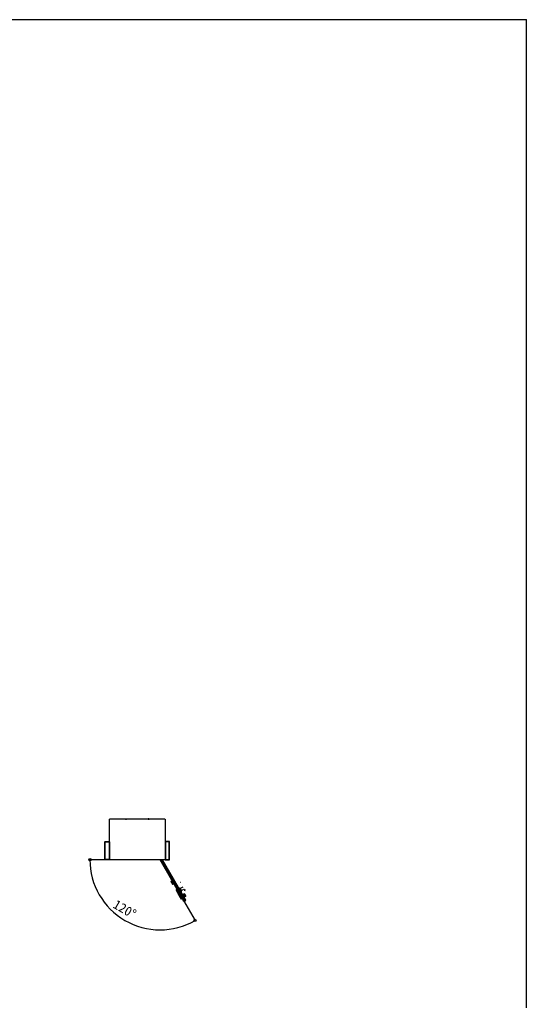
# Model space of a CAD drawing. Units: millimetres, scale not verified. Extents: x -4375 to 4375, y -6490 to 6464.
# Drawn here: x 999 to 4375, y -268 to 6260 of the extents above; entities that cross this region are included whole.
import ezdxf
from ezdxf.enums import TextEntityAlignment as Align

# ---------------------------------------------------------------- set-up
doc = ezdxf.new("R2010")
doc.units = ezdxf.units.MM
doc.header["$LTSCALE"] = 30
for name, color, linetype in [('0-2_YKK_13', 4, 'Continuous'), ('0-3_YKK_A1', 4, 'Continuous'), ('0-4_YKK_D', 6, 'Continuous'), ('0-5_YKK_ZWAK', 7, 'Continuous')]:
    doc.layers.add(name, color=color, linetype=linetype)
doc.styles.add('ＭＳ ゴシック', font='')
doc.styles.get('ＭＳ ゴシック').set_extended_font_data('MS Gothic')

msp = doc.modelspace()

# ---------------------------------------------------------------- linework, layer by layer
at = {"layer": '0-2_YKK_13'}
for p, q in [((1597.78, 936.98), (1598.58, 936.98)), ((1598.93, 937.33), (1598.93, 938.13)), ((1966.63, 938.13), (1598.93, 938.13)), ((1704.53, 938.63), (1704.53, 938.13)), ((1707.06, 939.63), (1708.5, 939.63)), ((1711.03, 938.13), (1711.03, 938.63)), ((1854.53, 938.63), (1854.53, 938.13)), ((1857.06, 939.63), (1858.5, 939.63)), ((1861.03, 938.13), (1861.03, 938.63)), ((1966.63, 938.13), (1966.63, 937.33)), ((1966.98, 936.98), (1967.78, 936.98)), ((1599.11, 669.53), (1599.18, 669.48)), ((1934.34, 668.13), (1934.53, 667.81)), ((2106.4, 399.6), (1951.65, 668.13)), ((1966.38, 669.48), (1966.45, 669.53)), ((2018.12, 505.53), (2007.83, 523.37)), ((2008.38, 525.42), (2014.54, 528.97)), ((2018.81, 505.93), (2008.53, 523.77)), ((2008.78, 524.73), (2014.94, 528.28)), ((2025.92, 509.21), (2019.77, 505.67)), ((2026.32, 508.52), (2020.17, 504.98)), ((2042.95, 466.44), (2044.77, 467.49)), ((2055.93, 443.92), (2042.95, 466.44)), ((2044.77, 467.49), (2048.67, 469.74)), ((2062.04, 479.75), (2060.67, 478.96)), ((2069.26, 476.07), (2063.6, 479.71)), ((2067.77, 517.68), (2070.03, 518.98)), ((2077.45, 461.86), (2069.26, 476.07)), ((2086.44, 485.27), (2069.56, 475.55)), ((2077.15, 462.38), (2093.46, 471.78)), ((2077.77, 455.13), (2077.45, 461.86)), ((2095.52, 471.13), (2098.67, 464.7)), ((2100.15, 461.52), (2098.67, 464.7)), ((2100.26, 461.28), (2100.15, 461.52)), ((2102.48, 462.66), (2100.23, 461.36)), ((2102.48, 462.66), (2102.43, 462.83)), ((2057.75, 444.97), (2055.93, 443.92)), ((2078.4, 404.93), (2055.93, 443.92)), ((2079.7, 405.68), (2057.23, 444.67)), ((2061.65, 447.21), (2057.75, 444.97)), ((2075.64, 452.97), (2077.02, 453.76)), ((2079.7, 405.68), (2078.4, 404.93)), ((2083.62, 409.09), (2082.84, 408.64)), ((2090.14, 438.24), (2085.63, 435.64)), ((2087.93, 399.8), (2087.98, 399.72)), ((2091.88, 392.96), (2087.98, 399.72)), ((2088.17, 398.38), (2088.61, 398.63)), ((2088.67, 397.52), (2088.17, 398.38)), ((2089.11, 397.77), (2088.67, 397.52)), ((2090.82, 438.05), (2090.14, 438.24)), ((2100.12, 420.91), (2090.14, 438.24)), ((2090.75, 394.91), (2090.32, 394.66)), ((2090.82, 393.79), (2090.32, 394.66)), ((2092.61, 393.49), (2090.53, 397.09)), ((2090.82, 438.05), (2100.31, 421.59)), ((2090.82, 393.79), (2091.25, 394.04)), ((2097.39, 441.26), (2091.07, 437.62)), ((2093.3, 393.89), (2091.23, 397.49)), ((2091.66, 397.74), (2094.65, 392.54)), ((2091.88, 392.96), (2091.93, 392.87)), ((2092.35, 398.14), (2095.35, 392.94)), ((2093.4, 392.11), (2092.61, 393.49)), ((2093.21, 395.05), (2092.77, 394.8)), ((2094.1, 392.51), (2093.3, 393.89)), ((2093.45, 393.63), (2093.88, 393.88)), ((2093.55, 391.9), (2093.53, 391.89)), ((2094.27, 392.32), (2094.65, 392.54)), ((2094.65, 392.54), (2095.35, 392.94)), ((2094.74, 392.59), (2095.22, 392.46)), ((2094.92, 392.29), (2096.35, 393.11)), ((2095.32, 391.59), (2105.89, 397.68)), ((2095.87, 393.24), (2097.23, 392.87)), ((2097.23, 392.87), (2104.73, 397.19)), ((2097.67, 441.19), (2097.39, 441.26)), ((2106.38, 425.67), (2097.39, 441.26)), ((2097.67, 441.19), (2106.45, 425.94)), ((2100, 438.15), (2099.31, 438.33)), ((2100, 438.15), (2104.99, 429.48)), ((2104.73, 397.19), (2105.19, 398.9)), ((2104.81, 428.8), (2104.99, 429.48)), ((2104.97, 398.08), (2105.49, 398.38))]:
    msp.add_line(p, q, dxfattribs=at)
for points in [[(1599.18, 669.53), (1597.78, 669.53), (1597.78, 936.98)], [(1704.53, 938.63), (1704.53, 938.63), (1704.73, 938.63), (1705.26, 938.63), (1706.06, 938.63), (1707.05, 938.63), (1708.11, 938.63), (1709.14, 938.63), (1710.03, 938.63), (1710.67, 938.63), (1711, 938.63), (1711.03, 938.63)], [(1854.53, 938.63), (1854.53, 938.63), (1854.73, 938.63), (1855.26, 938.63), (1856.06, 938.63), (1857.05, 938.63), (1858.11, 938.63), (1859.14, 938.63), (1860.03, 938.63), (1860.67, 938.63), (1861, 938.63), (1861.03, 938.63)], [(1967.78, 936.98), (1967.78, 669.53), (1966.38, 669.53)], [(1966.38, 669.53), (1966.38, 668.13), (1599.18, 668.13), (1599.18, 669.53)], [(1936.76, 668.13), (2092.35, 398.14), (2090.53, 397.09), (1934.53, 667.81), (1935.09, 668.13)], [(2082.84, 408.64), (2070.86, 429.43), (2071.64, 429.88)], [(2095.35, 392.94), (2095.36, 392.95), (2095.39, 392.96), (2095.44, 392.99), (2095.5, 393.03), (2095.58, 393.07), (2095.67, 393.13), (2095.77, 393.18), (2095.87, 393.24)], [(2095.62, 418.31), (2100.12, 420.91), (2100.31, 421.59)], [(2100.06, 422.02), (2106.38, 425.67), (2106.45, 425.94)], [(2106.4, 399.6), (2106.38, 399.58), (2106.31, 399.54), (2106.2, 399.48), (2106.05, 399.39), (2105.86, 399.29), (2105.65, 399.16), (2105.43, 399.03), (2105.19, 398.9)]]:
    msp.add_lwpolyline(points, dxfattribs=at)
for centre, radius, start, end in [((1707.78, 934.11), 5.57, 97.4217, 125.70212), ((1707.78, 934.11), 5.57, 54.29788, 82.5783), ((1857.78, 934.11), 5.57, 97.4217, 125.70212), ((1857.78, 934.11), 5.57, 54.29788, 82.5783), ((2009.13, 524.12), 1.5, 119.95344, 209.95344), ((2009.13, 524.12), 0.7, 119.95344, 209.95344), ((2019.42, 506.28), 1.5, 209.95344, 299.95344), ((2019.42, 506.28), 0.7, 209.95344, 299.95344), ((2088.71, 400.25), 0.9, 119.95344, 209.95344), ((2092.71, 393.32), 0.9, 209.95344, 299.95344), ((2094.62, 392.81), 1.4, 209.95344, 299.95344), ((2094.62, 392.81), 0.6, 209.95344, 299.95344), ((2105.19, 398.9), 0.6, 299.95344, 29.95344), ((2105.19, 398.9), 1.4, 299.95344, 29.95344)]:
    msp.add_arc(centre, radius, start, end, dxfattribs=at)
at = {"layer": '0-3_YKK_A1'}
for p, q in [((1567.28, 668.63), (1567.28, 787.63)), ((1567.78, 788.13), (1596.78, 788.13)), ((1569.28, 670.43), (1569.28, 785.83)), ((1569.58, 786.13), (1594.98, 786.13)), ((1595.28, 785.83), (1595.28, 670.43)), ((1597.28, 787.63), (1597.28, 668.63)), ((1968.28, 787.63), (1968.28, 668.63)), ((1997.78, 788.13), (1968.78, 788.13)), ((1970.28, 785.83), (1970.28, 670.43)), ((1995.98, 786.13), (1970.58, 786.13)), ((1996.28, 670.43), (1996.28, 785.83)), ((1998.28, 668.63), (1998.28, 787.63)), ((1596.78, 668.13), (1567.78, 668.13)), ((1594.98, 670.13), (1569.58, 670.13)), ((1968.78, 668.13), (1997.78, 668.13)), ((1970.58, 670.13), (1995.98, 670.13))]:
    msp.add_line(p, q, dxfattribs=at)
for centre, radius, start, end in [((1567.78, 787.63), 0.5, 90, 180), ((1569.58, 785.83), 0.3, 90, 180), ((1594.98, 785.83), 0.3, 360, 90), ((1596.78, 787.63), 0.5, 0, 90), ((1968.78, 787.63), 0.5, 90, 180), ((1970.58, 785.83), 0.3, 90, 180), ((1995.98, 785.83), 0.3, 360, 90), ((1997.78, 787.63), 0.5, 0, 90), ((1567.78, 668.63), 0.5, 180, 270), ((1569.58, 670.43), 0.3, 180, 270), ((1594.98, 670.43), 0.3, 270, 0), ((1596.78, 668.63), 0.5, 270, 0), ((1968.78, 668.63), 0.5, 180, 270), ((1970.58, 670.43), 0.3, 180, 270), ((1995.98, 670.43), 0.3, 270, 0), ((1997.78, 668.63), 0.5, 270, 0)]:
    msp.add_arc(centre, radius, start, end, dxfattribs=at)
at = {"layer": '0-4_YKK_D'}
for p, q in [((1598.18, 668.13), (1466.28, 668.13)), ((2091.03, 396.23), (2168.04, 262.59))]:
    msp.add_line(p, q, dxfattribs=at)
for centre in [(1467.28, 668.13), (2167.54, 263.45)]:
    msp.add_circle(centre, 7.5, dxfattribs=at)
msp.add_arc((1934.34, 668.13), 467.06, 180, 299.95344, dxfattribs=at)
at = {"layer": '0-5_YKK_ZWAK'}
msp.add_line((-4375, 6259.6), (4375, 6259.6), dxfattribs=at)
msp.add_lwpolyline([(-4375, -6490.4), (4375, -6490.4), (4375, 6259.6)], dxfattribs=at)

# ---------------------------------------------------------------- texts
at = {"layer": '0-4_YKK_D', "style": 'ＭＳ ゴシック'}
msp.add_text('120°', height=62.32, rotation=329.977, dxfattribs=at).set_placement((1606.12, 335.69), align=Align.BOTTOM_LEFT)

doc.saveas('drawing.dxf')
